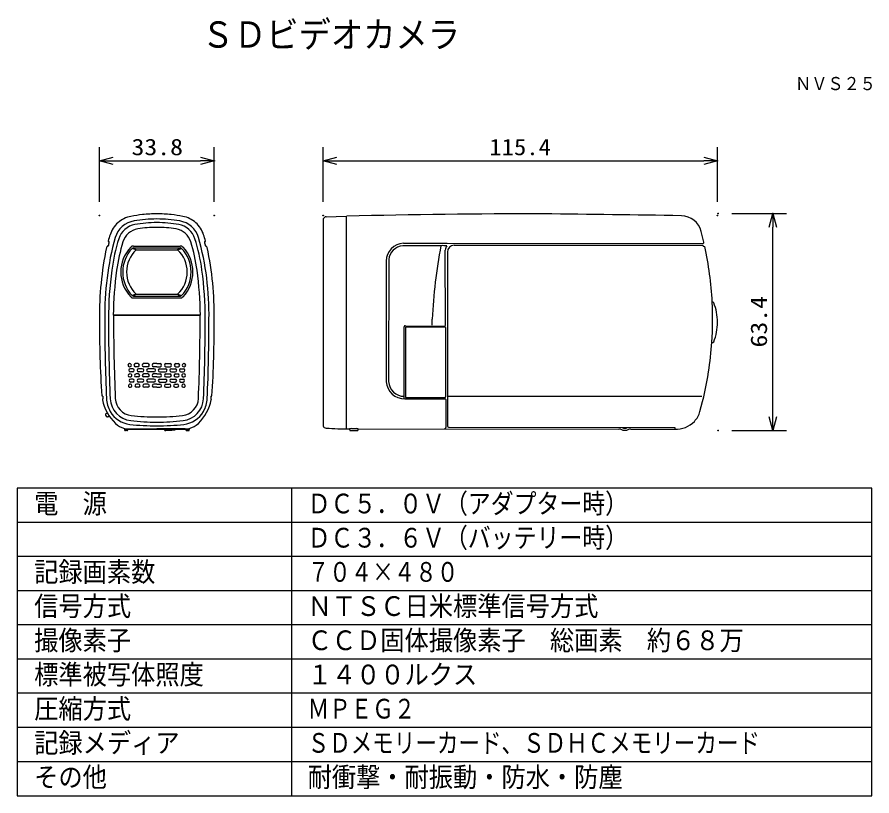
# Model space of a CAD drawing. Units: millimetres, scale not verified. Extents: x -63 to 63, y -57 to 57.
import ezdxf
from ezdxf.enums import TextEntityAlignment as Align

# ---------------------------------------------------------------- set-up
doc = ezdxf.new("R2010")
doc.units = ezdxf.units.MM
doc.header["$LTSCALE"] = 0.190236
doc.header["$PDMODE"] = 32
doc.header["$PDSIZE"] = 0.0951
for name, color, linetype in [('0-0_MOJI1', 2, 'Continuous'), ('0-1_WAKU', 1, 'Continuous'), ('0-2_GAIKEI', 1, 'Continuous'), ('0-3_TOUROKU', 3, 'Continuous'), ('0-4_DEFPOINTS', 7, 'Continuous')]:
    doc.layers.add(name, color=color, linetype=linetype)
doc.styles.add('ＭＳ ゴシック', font='')
doc.styles.get('ＭＳ ゴシック').set_extended_font_data('MS Gothic')

# ---------------------------------------------------------------- blocks, each defined once
blk = doc.blocks.new('_OPEN30')
at = {"layer": '0-4_DEFPOINTS'}
blk.add_line((0, 0), (-1, 0), dxfattribs=at)
blk.add_lwpolyline([(-1, 0.26795), (0, 0), (-1, -0.26795)], dxfattribs=at)

msp = doc.modelspace()

# ---------------------------------------------------------------- linework, layer by layer
at = {"layer": '0-1_WAKU', "color": 4}
for p, q in [((62.5001, -11.5), (-62.5001, -11.5)), ((-62.5001, -11.5), (-62.5001, -56.5001)), ((-22.2945, -56.5001), (-22.2945, -11.5)), ((62.5001, -56.5001), (62.5001, -11.5)), ((-62.5001, -56.5001), (62.5001, -56.5001))]:
    msp.add_line(p, q, dxfattribs=at)
at = {"layer": '0-1_WAKU'}
for p, q in [((62.5001, -16.5), (-62.5001, -16.5)), ((62.5001, -21.5), (-62.5001, -21.5)), ((62.5001, -26.5), (-62.5001, -26.5)), ((62.5001, -31.5001), (-62.5001, -31.5001)), ((62.5001, -36.5001), (-62.5001, -36.5001)), ((62.5001, -41.5001), (-62.5001, -41.5001)), ((62.5001, -46.5001), (-62.5001, -46.5001)), ((62.5001, -51.5001), (-62.5001, -51.5001))]:
    msp.add_line(p, q, dxfattribs=at)
at = {"layer": '0-2_GAIKEI', "color": 7}
for p, q in [((-17.7253, 27.8692), (-17.7256, -2.3941)), ((-17.2744, 28.1866), (-14.3597, 28.2674)), ((-49.2806, 23.9371), (-49.3004, 23.856)), ((-49.1377, 23.9503), (-49.2806, 23.9371)), ((-49.974, 1.948), (-50.1168, 1.9619)), ((-49.974, 1.948), (-49.9451, 1.5723)), ((-34.14, 1.948), (-34.169, 1.5723)), ((-34.14, 1.948), (-33.9973, 1.9619)), ((-46.2075, -2.838), (-42.057, -2.8383)), ((-37.9066, -2.838), (-42.057, -2.8383)), ((-13.6099, -2.7951), (-12.8599, -2.7951)), ((-12.6099, -2.8381), (25.5059, -2.8635)), ((27.269, -2.8631), (33.7153, -2.8617))]:
    msp.add_line(p, q, dxfattribs=at)
at = {"layer": '0-2_GAIKEI'}
for p, q in [((-14.3597, 28.2674), (-14.3597, -2.8383)), ((-45.4868, 23.9119), (-38.6273, 23.9119)), ((-0.5093, 23.962), (-6.0651, 23.9549)), ((-5.991, 24.3283), (0.3843, 24.3328)), ((0.0965, 24.3323), (37.7844, 24.2619)), ((1.4403, 24.0119), (37.8039, 24.0119)), ((-45.4964, 23.6369), (-38.618, 23.6369)), ((-45.0928, 23.3515), (-39.0216, 23.3515)), ((-38.618, 23.6369), (-39.0216, 23.3515)), ((-39.0216, 23.3515), (-38.439, 23.5628)), ((0.1444, 12.314), (0.1196, 23.3171)), ((0.4403, 23.015), (0.4403, -2.3378)), ((-8.5097, 21.7028), (-8.5057, 4.0659)), ((-8.1474, 21.9235), (-8.1566, 4.0943)), ((-45.0925, 16.8724), (-45.6751, 16.6611)), ((-45.4964, 16.5869), (-38.618, 16.5869)), ((-45.0925, 16.8724), (-45.496, 16.5869)), ((-45.4868, 16.3119), (-38.6273, 16.3119)), ((-45.0928, 16.8724), (-39.0216, 16.8724)), ((-39.0216, 16.8724), (-38.439, 16.6611)), ((-39.0216, 16.8724), (-38.618, 16.5869)), ((-35.6822, 13.8119), (-48.4319, 13.8119)), ((-35.7282, 13.741), (-48.3859, 13.741)), ((-1.7683, 12.3598), (-1.7722, 13.2119)), ((-5.8781, 1.5717), (-5.8597, 12.1079)), ((-5.7099, 11.9553), (-5.7068, 1.8684)), ((-5.7097, 12.2602), (0.0444, 12.214)), ((-5.5624, 12.1078), (0.0353, 12.0995)), ((0.1786, 12.0119), (0.187, 1.8694)), ((-44.8319, 6.7119), (-45.1819, 6.7119)), ((-44.8319, 6.2619), (-45.1819, 6.2619)), ((-43.3819, 6.7119), (-44.047, 6.7119)), ((-43.3819, 6.2619), (-43.9819, 6.2619)), ((-42.0569, 6.7119), (-42.5319, 6.7119)), ((-42.0569, 6.2619), (-42.5319, 6.2619)), ((-42.0572, 6.7119), (-41.5822, 6.7119)), ((-42.0572, 6.2619), (-41.5822, 6.2619)), ((-40.7322, 6.7119), (-40.0671, 6.7119)), ((-40.7322, 6.2619), (-40.1322, 6.2619)), ((-39.2822, 6.7119), (-38.9322, 6.7119)), ((-39.2822, 6.2619), (-38.9322, 6.2619)), ((-45.5819, 5.9619), (-45.9319, 5.9619)), ((-45.5819, 5.5119), (-45.9319, 5.5119)), ((-44.7819, 5.2119), (-45.1069, 5.2119)), ((-44.1819, 5.9619), (-44.7319, 5.9619)), ((-44.1819, 5.5119), (-44.7319, 5.5119)), ((-43.3819, 5.2119), (-43.9569, 5.2119)), ((-42.4819, 5.9619), (-43.3319, 5.9619)), ((-42.4819, 5.5119), (-43.3319, 5.5119)), ((-42.0569, 5.2119), (-42.5319, 5.2119)), ((-42.0572, 5.2119), (-41.5822, 5.2119)), ((-41.6322, 5.9619), (-40.7822, 5.9619)), ((-41.6322, 5.5119), (-40.7822, 5.5119)), ((-40.7322, 5.2119), (-40.1572, 5.2119)), ((-39.9322, 5.9619), (-39.3822, 5.9619)), ((-39.9322, 5.5119), (-39.3822, 5.5119)), ((-39.3322, 5.2119), (-39.0072, 5.2119)), ((-38.5322, 5.9619), (-38.1822, 5.9619)), ((-38.5322, 5.5119), (-38.1822, 5.5119)), ((-45.5819, 4.4619), (-45.8819, 4.4619)), ((-45.5819, 4.0119), (-45.8819, 4.0119)), ((-44.7819, 4.7619), (-45.1069, 4.7619)), ((-44.1819, 4.4619), (-44.7319, 4.4619)), ((-44.1819, 4.0119), (-44.7319, 4.0119)), ((-43.3819, 4.7619), (-43.9569, 4.7619)), ((-42.4819, 4.4619), (-43.3319, 4.4619)), ((-42.4819, 4.0119), (-43.3319, 4.0119)), ((-42.0569, 4.7619), (-42.5319, 4.7619)), ((-42.0572, 4.7619), (-41.5822, 4.7619)), ((-41.6322, 4.4619), (-40.7822, 4.4619)), ((-41.6322, 4.0119), (-40.7822, 4.0119)), ((-40.7322, 4.7619), (-40.1572, 4.7619)), ((-39.9322, 4.4619), (-39.3822, 4.4619)), ((-39.9322, 4.0119), (-39.3822, 4.0119)), ((-39.3322, 4.7619), (-39.0072, 4.7619)), ((-38.5322, 4.4619), (-38.2322, 4.4619)), ((-38.5322, 4.0119), (-38.2322, 4.0119)), ((-44.7319, 3.7119), (-45.0319, 3.7119)), ((-44.7319, 3.2619), (-45.0319, 3.2619)), ((-43.3819, 3.7119), (-43.8819, 3.7119)), ((-43.3819, 3.2619), (-43.8819, 3.2619)), ((-42.0569, 3.7119), (-42.5069, 3.7119)), ((-42.0569, 3.2619), (-42.5069, 3.2619)), ((-42.0572, 3.7119), (-41.6072, 3.7119)), ((-42.0572, 3.2619), (-41.6072, 3.2619)), ((-40.7322, 3.7119), (-40.2322, 3.7119)), ((-40.7322, 3.2619), (-40.2322, 3.2619)), ((-39.3822, 3.7119), (-39.0822, 3.7119)), ((-39.3822, 3.2619), (-39.0822, 3.2619)), ((-5.7509, 1.5725), (0.0903, 1.5619)), ((0.0347, 1.7218), (-5.5593, 1.7159)), ((0.1903, 1.4619), (0.1902, -2.6118)), ((0.4403, 1.9369), (37.6732, 1.9369)), ((-49.5595, -0.804), (-49.4852, -0.9523)), ((-49.1881, -0.5881), (-49.4247, -0.5881)), ((-48.8793, -1.0881), (-49.2628, -1.0881)), ((-46.8069, -2.7951), (-46.8069, -2.9381)), ((-46.4569, -3.0881), (-46.6569, -3.0881)), ((-46.3069, -2.8381), (-46.3069, -2.9338)), ((-37.3072, -2.9381), (-46.3068, -2.9381)), ((-37.8072, -2.8381), (-37.8072, -2.9338)), ((-37.6572, -3.0881), (-37.4572, -3.0881)), ((-37.3072, -2.7951), (-37.3072, -2.9381)), ((-13.8599, -2.8293), (-13.8599, -2.9381)), ((-13.7099, -3.0881), (-12.7599, -3.0881)), ((-12.6099, -2.8293), (-12.6099, -2.9381)), ((0.6903, -2.5881), (33.7153, -2.6118)), ((33.7153, -2.6118), (33.7153, -2.8617))]:
    msp.add_line(p, q, dxfattribs=at)
at = {"layer": '0-2_GAIKEI', "color": 7}
for points in [[(-34.9764, 23.9503), (-34.8334, 23.9371), (-34.8137, 23.856)], [(37.8039, 24.0119), (37.8315, 23.887), (38.0924, 23.862)]]:
    msp.add_lwpolyline(points, dxfattribs=at)
at = {"layer": '0-2_GAIKEI'}
for points in [[(-45.496, 23.6369), (-45.0925, 23.3515), (-45.6751, 23.5628)], [(-39.8572, -2.9381), (-39.8572, -3.0881), (-40.7653, -3.0881)], [(-39.4072, -2.9385), (-39.4072, -3.0381), (-39.8572, -3.0303)]]:
    msp.add_lwpolyline(points, dxfattribs=at)
for centre, radius, start, end in [((-44.7949, 24.1009), 3.5281, 99.77175, 162.68119), ((-42.0616, 8.2447), 19.6181, 89.98655, 99.77898), ((-42.0524, 8.2447), 19.6181, 80.22102, 90.01345), ((-39.3191, 24.1009), 3.5281, 17.31881, 80.22825), ((-44.7412, 24.07), 3.0277, 100.24569, 162.59974), ((-44.4218, 23.7202), 2.725, 99.27123, 163.11393), ((-42.0556, 9.1693), 18.1686, 90.00359, 100.22148), ((-42.0568, 9.2327), 17.4043, 90.00061, 99.27119), ((-42.0584, 9.1693), 18.1686, 79.77852, 89.99641), ((-42.0572, 9.2327), 17.4043, 80.72881, 89.99939), ((-39.6923, 23.7202), 2.725, 16.88607, 80.72877), ((-39.3729, 24.07), 3.0277, 17.40026, 79.75431), ((-7.4351, 13.9061), 42.2518, 164.56516, 180.9407), ((-76.6789, 13.9061), 42.2518, 359.0593, 15.43484), ((-21.1209, 16.6735), 27.7791, 162.61097, 172.29655), ((-21.1934, 16.669), 27, 163.11393, 172.15168), ((-45.4864, 23.3619), 0.55, 90.03815, 136.54141), ((-38.6277, 23.3619), 0.55, 43.45859, 89.96185), ((-62.9207, 16.669), 27, 7.84832, 16.88607), ((-62.9932, 16.6735), 27.7791, 7.70345, 17.38903), ((-5.853, 21.675), 2.6569, 92.97743, 179.40071), ((-5.8844, 21.6867), 2.2754, 94.55471, 174.02501), ((70.8219, 10.0946), 72.6609, 168.99748, 177.54113), ((-0.3157, 15.1951), 8.7691, 85.54287, 91.2649), ((1.1952, 23.2467), 1.0779, 140.18279, 176.25292), ((1.441, 23.0112), 1.0007, 90.03924, 179.96078), ((-42.0567, 20.1119), 5.275, 136.54137, 223.45863), ((-42.0569, 20.1119), 5, 136.35665, 223.64335), ((-42.0569, 20.1119), 4.4395, 133.13872, 226.86128), ((-45.4959, 23.3834), 0.2536, 90.02511, 134.96727), ((-42.0572, 20.1119), 4.4395, 313.13872, 46.86128), ((-38.6182, 23.3834), 0.2536, 45.03273, 89.97489), ((-42.0572, 20.1119), 5, 316.35665, 43.64335), ((-42.0574, 20.1119), 5.275, 316.54137, 43.45863), ((4.3301, 13.2237), 53.4628, 172.28907, 180.01267), ((4.4888, 13.1289), 52.9251, 172.15167, 179.26058), ((-88.6029, 13.1289), 52.9251, 0.73942, 7.84833), ((-88.4442, 13.2237), 53.4628, 359.98733, 7.71093), ((-45.4864, 16.8619), 0.55, 223.45865, 269.96183), ((-45.4959, 16.8405), 0.2536, 225.03281, 269.97502), ((-38.6277, 16.8619), 0.55, 270.03817, 316.54135), ((-38.6182, 16.8405), 0.2536, 270.02498, 314.96719), ((39.1916, 15.4596), 0.2703, 36.64814, 93.11673), ((31.9904, 12.7619), 7.95, 359.99999, 21.07716), ((217.3299, 13.2144), 267.0111, 180.00042, 182.48614), ((220.2788, 13.2089), 269.4114, 179.99935, 182.47279), ((221.574, 13.1879), 269.9605, 179.88262, 182.4556), ((-305.6881, 13.1879), 269.9605, 357.5444, 0.11738), ((-304.3928, 13.2089), 269.4114, 357.52721, 0.00065), ((-301.444, 13.2144), 267.0111, 357.51386, 359.99958), ((31.9904, 12.7619), 7.95, 338.92284, 0.00001), ((-5.7096, 12.1101), 0.1502, 90.03686, 180.00274), ((-5.558, 11.956), 0.1519, 91.67447, 179.29138), ((39.1916, 10.0642), 0.2703, 255.42887, 323.35186), ((-46.0569, 6.4869), 0.225, 90, 270), ((-46.0075, 6.4862), 0.2257, 263.80738, 89.83296), ((-45.1819, 6.4869), 0.225, 90, 270), ((-44.8319, 6.4869), 0.225, 270, 90), ((-43.9819, 6.4869), 0.225, 90, 270), ((-43.3819, 6.4869), 0.225, 270, 90), ((-42.5319, 6.4869), 0.225, 90, 270), ((-41.5822, 6.4869), 0.225, 270, 90), ((-40.7322, 6.4869), 0.225, 90, 270), ((-40.1322, 6.4869), 0.225, 270, 90), ((-39.2822, 6.4869), 0.225, 90, 270), ((-38.9322, 6.4869), 0.225, 270, 90), ((-38.1066, 6.4862), 0.2257, 90.16704, 276.19262), ((-38.0572, 6.4869), 0.225, 270, 90), ((-46.0319, 4.9869), 0.225, 90, 270), ((-45.9319, 5.7369), 0.225, 90, 270), ((-45.9367, 4.9845), 0.2274, 258.23446, 89.39968), ((-45.5819, 5.7369), 0.225, 270, 90), ((-45.1069, 4.9869), 0.225, 90, 270), ((-44.7319, 5.7369), 0.225, 90, 270), ((-44.7819, 4.9869), 0.225, 270, 90), ((-44.1819, 5.7369), 0.225, 270, 90), ((-43.9569, 4.9869), 0.225, 90, 270), ((-43.3319, 5.7369), 0.225, 90, 270), ((-43.3819, 4.9869), 0.225, 270, 90), ((-42.5319, 4.9869), 0.225, 90, 270), ((-42.4819, 5.7369), 0.225, 270, 90), ((-41.6322, 5.7369), 0.225, 90, 270), ((-41.5822, 4.9869), 0.225, 270, 90), ((-40.7322, 4.9869), 0.225, 90, 270), ((-40.7822, 5.7369), 0.225, 270, 90), ((-39.9322, 5.7369), 0.225, 90, 270), ((-40.1572, 4.9869), 0.225, 270, 90), ((-39.3322, 4.9869), 0.225, 90, 270), ((-39.3822, 5.7369), 0.225, 270, 90), ((-39.0072, 4.9869), 0.225, 270, 90), ((-38.5322, 5.7369), 0.225, 90, 270), ((-38.1773, 4.9845), 0.2274, 90.60032, 281.76554), ((-38.1822, 5.7369), 0.225, 270, 90), ((-38.0822, 4.9869), 0.225, 270, 90), ((-45.8819, 4.2369), 0.225, 90, 270), ((-45.5819, 4.2369), 0.225, 270, 90), ((-44.7319, 4.2369), 0.225, 90, 270), ((-44.1819, 4.2369), 0.225, 270, 90), ((-43.3319, 4.2369), 0.225, 90, 270), ((-42.4819, 4.2369), 0.225, 270, 90), ((-41.6322, 4.2369), 0.225, 90, 270), ((-40.7822, 4.2369), 0.225, 270, 90), ((-39.9322, 4.2369), 0.225, 90, 270), ((-39.3822, 4.2369), 0.225, 270, 90), ((-38.5322, 4.2369), 0.225, 90, 270), ((-38.2322, 4.2369), 0.225, 270, 90), ((-5.8538, 4.2285), 2.6568, 183.50755, 271.98379), ((-5.8843, 4.212), 2.2753, 182.96581, 270.61895), ((-45.9812, 3.4876), 0.2257, 83.80738, 269.83296), ((-45.9319, 3.4869), 0.225, 270, 90), ((-45.0319, 3.4869), 0.225, 90, 270), ((-44.7319, 3.4869), 0.225, 270, 90), ((-43.8819, 3.4869), 0.225, 90, 270), ((-43.3819, 3.4869), 0.225, 270, 90), ((-42.5069, 3.4869), 0.225, 90, 270), ((-41.6072, 3.4869), 0.225, 270, 90), ((-40.7322, 3.4869), 0.225, 90, 270), ((-40.2322, 3.4869), 0.225, 270, 90), ((-39.3822, 3.4869), 0.225, 90, 270), ((-39.0822, 3.4869), 0.225, 270, 90), ((-38.1822, 3.4869), 0.225, 90, 270), ((-38.1329, 3.4876), 0.2257, 270.16704, 96.19262), ((-45.4118, 1.7551), 4.0199, 181.75228, 210.56637), ((-45.5092, 1.7308), 3.3758, 182.47375, 263.58547), ((-45.5119, 1.7342), 2.6291, 182.4584, 263.4637), ((-38.6021, 1.7342), 2.6291, 276.5363, 357.5416), ((-38.6049, 1.7308), 3.3758, 276.41453, 357.52625), ((-38.7022, 1.7551), 4.0199, 329.43363, 358.24772), ((-5.5549, 1.8677), 0.1519, 180.7089, 268.32587), ((0.0337, 1.8752), 0.1534, 270.37617, 357.81416), ((0.0903, 1.4619), 0.1, 0.00436, 90.00435), ((-49.4247, -0.7381), 0.15, 90, 206.04164), ((-49.2628, -0.8381), 0.25, 207.18016, 270), ((-45.5565, 1.641), 3.8374, 210.19855, 263.1196), ((-42.0569, 31.8893), 32.9815, 263.46369, 269.99968), ((-42.0572, 31.8893), 32.9815, 270.00032, 276.53631), ((-38.5575, 1.641), 3.8374, 276.8804, 329.80145), ((-42.0879, 32.7961), 35.1848, 263.5897, 270.05033), ((-42.0568, 32.4709), 34.309, 263.59148, 269.99968), ((-42.0572, 32.4709), 34.309, 270.00032, 276.40852), ((-42.0261, 32.7961), 35.1848, 269.94967, 276.4103), ((0.6907, -2.3377), 0.2504, 179.18147, 269.90994), ((-46.6569, -2.9381), 0.15, 180, 270), ((-46.2143, -0.3448), 2.4933, 256.5073, 270.15737), ((-46.4569, -2.938), 0.1501, 270.01586, 1.60507), ((-40.7653, -2.9381), 0.15, 181, 270), ((-37.6572, -2.938), 0.1501, 178.39493, 269.98414), ((-37.4572, -2.9381), 0.15, 270, 0), ((-13.7186, -2.9417), 0.1413, 178.53782, 275.75882), ((-12.7599, -2.9381), 0.15, 270, 0), ((-0.0655, -2.6061), 0.2557, 289.94961, 358.73758), ((26.3903, -2.0381), 0.7, 234.25027, 305.66765)]:
    msp.add_arc(centre, radius, start, end, dxfattribs=at)
at = {"layer": '0-2_GAIKEI', "color": 7}
for centre, radius, start, end in [((-45.0991, 24.3203), 3.9998, 100.96086, 131.45324), ((-42.1004, 8.8293), 19.7784, 95.95819, 100.95669), ((-41.9817, 7.3684), 21.2436, 90.20306, 95.86745), ((-42.1323, 7.3684), 21.2436, 84.13255, 89.79694), ((-42.0137, 8.8293), 19.7784, 79.04331, 84.04181), ((-39.015, 24.3203), 3.9998, 48.54676, 79.03914), ((-17.2597, 27.6868), 0.5, 91.67414, 158.74829), ((11.8903, -971.3897), 1000.0016, 89.8526, 91.49846), ((-65.1227, -6964.191), 6993.2525, 89.18222, 89.34794), ((34.5682, 25.2508), 3.1007, 14.98254, 87.77513), ((-45.0991, 24.3203), 3.9998, 131.45324, 161.94562), ((-39.015, 24.3203), 3.9998, 18.05438, 48.54676), ((-24.734, 17.6822), 25.4194, 161.94627, 164.10793), ((-59.38, 17.6822), 25.4194, 15.89207, 18.05373), ((-10.752, 13.214), 49.992, 13.0199, 14.88083), ((-49.1908, 23.6317), 0.2497, 116.04291, 166.36648), ((-49.1028, 24.6383), 0.0792, 176.82388, 213.41854), ((-48.9013, 24.9637), 0.4559, 234.04823, 254.70513), ((-55.5551, 25.5482), 6.6133, 346.0196, 351.09077), ((-35.2128, 24.9637), 0.4559, 285.29487, 305.95177), ((-28.559, 25.5482), 6.6133, 188.90923, 193.9804), ((-35.0113, 24.6383), 0.0792, 326.58146, 3.17612), ((-34.9233, 23.6317), 0.2497, 13.63352, 63.95709), ((37.7785, 24.4384), 0.1805, 273.13518, 12.26187), ((-10.7517, 13.2127), 49.992, 2.88569, 12.2993), ((-1.3975, 13.7075), 49.062, 168.25723, 180.57882), ((-82.7166, 13.7075), 49.062, 359.42118, 11.74277), ((-10.6459, 13.2076), 49.8862, 356.14775, 2.88712), ((126.3869, 12.9007), 176.8441, 179.89918, 183.53869), ((-210.5009, 12.9007), 176.8441, 356.46131, 0.10082), ((0.0291, 11.9283), 0.1713, 29.21753, 87.93036), ((0.0444, 12.314), 0.1, 270.00865, 359.9789), ((-10.76, 13.2119), 50.0004, 351.13938, 356.15156), ((-10.76, 13.2119), 50.0003, 344.34184, 351.13938), ((-49.9287, 1.4712), 0.1024, 99.21961, 202.09118), ((-43.2341, 2.8977), 6.9457, 192.17636, 225.22848), ((-40.88, 2.8977), 6.9457, 314.77152, 347.82364), ((-34.1854, 1.4712), 0.1024, 337.90882, 80.78039), ((34.0147, 0.6617), 3.5, 316.73089, 344.34318), ((-45.9867, 0.2622), 3.1376, 227.018, 255.05034), ((-38.1274, 0.2622), 3.1376, 284.94966, 312.982), ((-17.258, -2.2119), 0.5019, 201.28807, 264.54388), ((33.8958, 0.8453), 3.7128, 267.21425, 315.92535), ((-46.2143, -0.3448), 2.4933, 256.5073, 270.15737), ((-37.8997, -0.3448), 2.4933, 269.84263, 283.4927), ((-14.2625, 33.2421), 36.0821, 265.15974, 270.63932), ((-13.6375, -3.526), 0.7313, 87.8396, 107.70647), ((-12.8323, -3.526), 0.7313, 72.29369, 92.16067), ((25.5839, -3.9011), 1.0405, 78.29421, 94.29735), ((26.3903, -1.8233), 1.2148, 240.65672, 299.34319), ((27.1967, -3.9011), 1.0405, 86.01768, 101.70579)]:
    msp.add_arc(centre, radius, start, end, dxfattribs=at)
at = {"layer": '0-3_TOUROKU'}
for p, q in [((-50.4572, 30.3596), (-50.4572, 38.36)), ((-33.6572, 30.3596), (-33.6572, 38.36)), ((-17.7252, 30.3593), (-17.7252, 38.3596)), ((39.935, 30.3593), (39.935, 38.3596)), ((-48.4572, 36.36), (-35.6572, 36.36)), ((-15.7252, 36.3596), (37.935, 36.3596)), ((42.0231, 28.6434), (50.0231, 28.6434)), ((48.0231, -1.0881), (48.0231, 26.6434)), ((42.0231, -3.0881), (50.0231, -3.0881))]:
    msp.add_line(p, q, dxfattribs=at)
at = {"layer": '0-4_DEFPOINTS'}
for p in [(-33.6572, 36.36), (39.935, 36.3596), (-50.4572, 28.3596), (-33.6572, 28.3596), (-17.7252, 28.3593), (39.935, 28.3593), (40.0231, 28.6434), (48.0231, 28.6434), (40.0231, -3.0881)]:
    msp.add_point(p, dxfattribs=at)

# ---------------------------------------------------------------- block references
at = {"layer": '0-3_TOUROKU', "xscale": 2, "yscale": 2}
for p, rotation in [((-50.4572, 36.36), 180), ((-17.7252, 36.3596), 180), ((48.0231, 28.6434), 90), ((48.0231, -3.0881), 270)]:
    msp.add_blockref('_OPEN30', p, dxfattribs=dict(at, rotation=rotation))
for p in [(-33.6572, 36.36), (39.935, 36.3596)]:
    msp.add_blockref('_OPEN30', p, dxfattribs=at)

# ---------------------------------------------------------------- texts
at = {"layer": '0-0_MOJI1', "style": 'ＭＳ ゴシック'}
for s, height, width, p in [('ＳＤビデオカメラ', 3.848, 0.9, (-35.5001, 51.7599)), ('電\u3000源', 2.887, 0.9, (-60.0001, -16.0551)), ('ＤＣ５．０Ｖ（アダプター時）', 2.887, 0.85, (-20, -16.0551)), ('ＤＣ３．６Ｖ（バッテリー時）', 2.887, 0.85, (-20, -21.0552)), ('記録画素数', 2.887, 0.9, (-60.0001, -26.0552)), ('７０４×４８０', 2.887, 0.8, (-20, -26.0552)), ('信号方式', 2.887, 0.9, (-60.0001, -31.0552)), ('ＮＴＳＣ日米標準信号方式', 2.887, 0.9, (-20, -31.0552)), ('撮像素子', 2.887, 0.9, (-60.0001, -36.0552)), ('ＣＣＤ固体撮像素子\u3000総画素\u3000約６８万', 2.887, 0.9, (-20, -36.0552)), ('標準被写体照度', 2.887, 0.9, (-60.0001, -41.0552)), ('１４００ルクス', 2.887, 0.9, (-20, -41.0552)), ('圧縮方式', 2.887, 0.9, (-60.0001, -46.0552)), ('ＭＰＥＧ２', 2.887, 0.8, (-20, -46.0552)), ('記録メディア', 2.887, 0.9, (-60.0001, -51.0552)), ('ＳＤメモリーカード、ＳＤＨＣメモリーカード', 2.887, 0.8, (-20, -51.0552)), ('その他', 2.887, 0.9, (-60.0001, -56.0552)), ('耐衝撃・耐振動・防水・防塵', 2.887, 0.9, (-20, -56.0552))]:
    msp.add_text(s, height=height, dxfattribs=dict(at, width=width)).set_placement(p, align=Align.BOTTOM_LEFT)
at = {"layer": '0-3_TOUROKU', "color": 1, "style": 'ＭＳ ゴシック', "width": 0.9}
msp.add_text('ＮＶＳ２５', height=1.925, dxfattribs=at).set_placement((51.3, 46.13), align=Align.BOTTOM_LEFT)
at = {"layer": '0-3_TOUROKU', "style": 'ＭＳ ゴシック'}
for s, width, p in [('33.8', 1.15, (-45.7645, 36.4696)), ('115.4', 1.1, (6.5773, 36.4692))]:
    msp.add_text(s, height=2.406, dxfattribs=dict(at, width=width)).set_placement(p, align=Align.BOTTOM_LEFT)
at = {"layer": '0-3_TOUROKU', "style": 'ＭＳ ゴシック', "width": 1.15}
msp.add_text('63.4', height=2.406, rotation=90, dxfattribs=at).set_placement((47.9136, 9.0703), align=Align.BOTTOM_LEFT)

doc.saveas('drawing.dxf')
